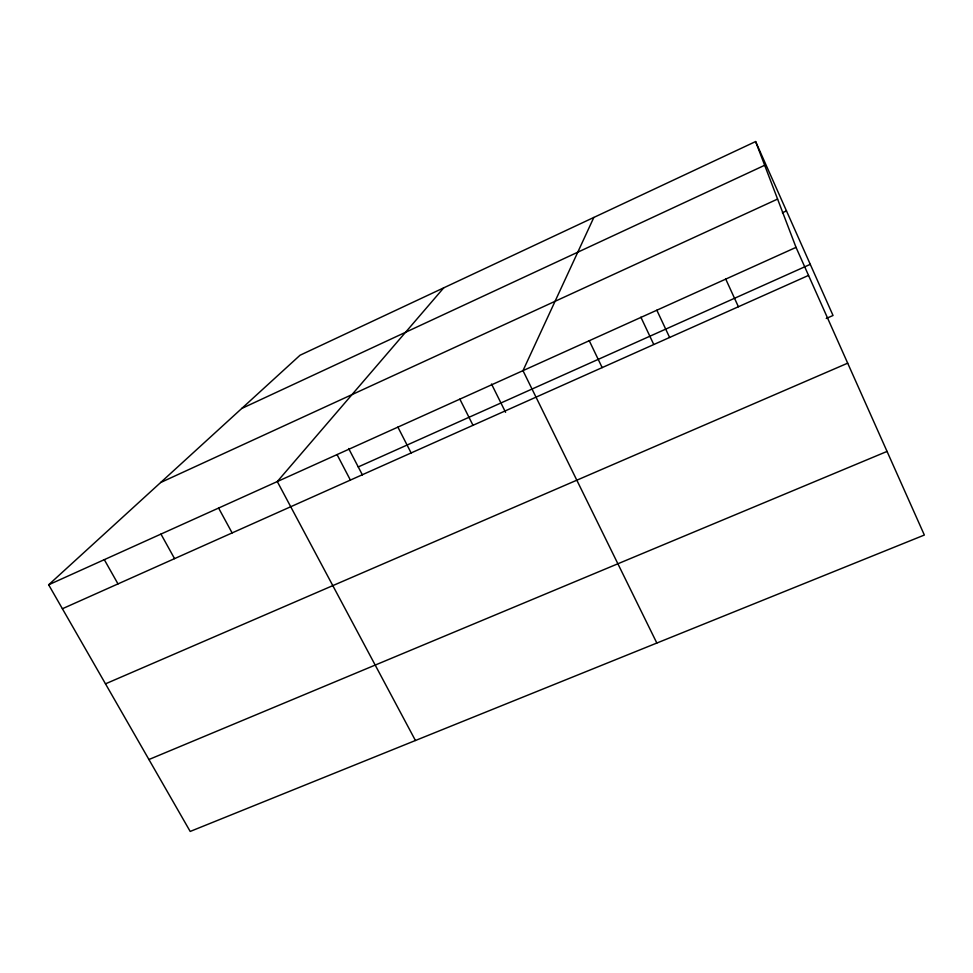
<?xml version="1.0" encoding="UTF-8"?>
<svg xmlns="http://www.w3.org/2000/svg" width="973" height="973" viewBox="0 0 973 973"><rect width="100%" height="100%" fill="white"/><g stroke="black" fill="none" stroke-linecap="round" stroke-linejoin="round"><path stroke-width="1.46" d="M593.846 217.441L522.988 370.652L656.836 643.044M443.749 287.826L277.293 481.562L415.435 740.502M755.62 141.559L796.036 247.373L924.35 535.041L190.197 831.441L48.65 584.785L300.049 355.23L755.62 141.559L833.034 315.483L826.259 318.463M241.742 408.465L764.681 165.276M160.642 482.523L777.585 199.076M782.389 212.771L786.476 210.898M48.65 584.785L796.036 247.373M358.246 466.931L810.266 264.34M62.394 608.745L808.539 275.408M105.485 683.837L847.69 363.172M148.93 759.524L887.048 451.423M104.306 559.657L117.988 583.909M160.959 534.092L174.556 558.636M218.609 508.064L232.121 532.912M337.047 454.586L350.389 480.09M348.65 448.517L362.406 474.921M397.896 427.123L411.129 452.944M459.864 399.149L473 425.31M491.511 384.007L505.571 412.309M589.261 340.72L602.165 367.612M640.879 317.174L653.649 344.26M656.836 310.217L669.619 337.473M725.749 279.105L738.398 306.75"/></g></svg>
